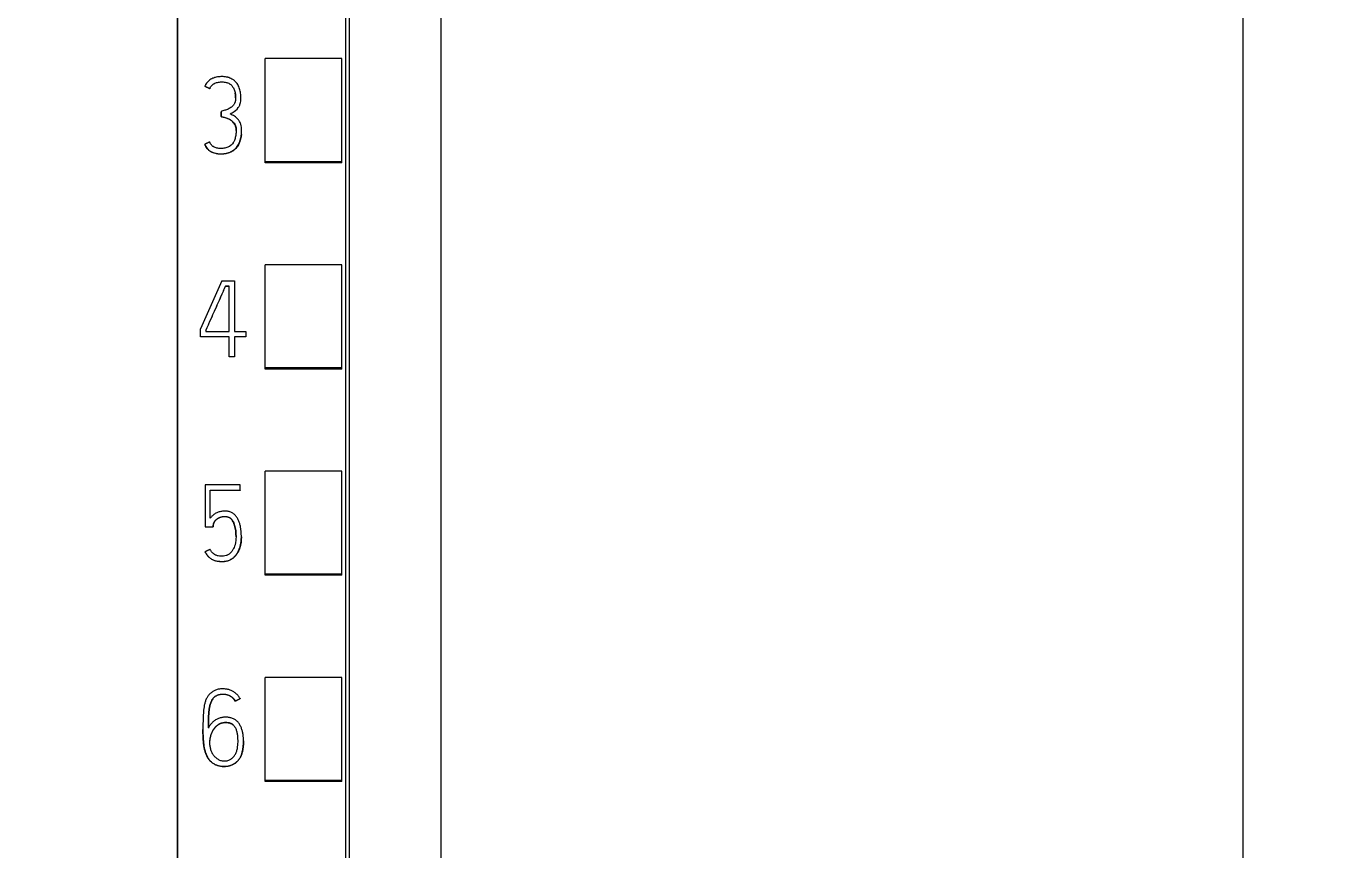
# Model space of a CAD drawing. Header units: millimetres. Extents: x 1359 to 3577, y 1333 to 3557.
# Drawn here: x 2572.41 to 2606.47, y 3000.71 to 3022.29 of the extents above; entities that cross this region are included whole.
import ezdxf

# ---------------------------------------------------------------- set-up
doc = ezdxf.new("R2010")
doc.units = ezdxf.units.MM
doc.set_wipeout_variables(frame=1)
doc.layers.add('000-PI-Oprema', color=30, linetype='Continuous', lineweight=5)
doc.layers.add('002-PI-Kabelska kanalica', color=150, linetype='Continuous')
doc.styles.get("Standard").update_dxf_attribs({"font": 'arial.ttf'})
doc.dimstyles.new('ISO-25', dxfattribs={"dimtxt": 2.5, "dimasz": 2.5, "dimexe": 1.25, "dimexo": 0.625, "dimtad": 1, "dimtxsty": 'Standard', "dimcen": 2.5, "dimadec": 0, "dimazin": 0, "dimtfac": 1, "dimtmove": 0, "dimatfit": 3, "dimfxl": 1, "dimarcsym": 0})

# ---------------------------------------------------------------- blocks, each defined once
blk = doc.blocks.new('IM 155-5 PN ST - 6ES7155-5AA01-0AB0')
blk.add_wipeout([(0, 147.007), (34.8, 147.007), (34.8, 0), (0, 0)])
at = {"color": 0, "linetype": 'ByBlock', "lineweight": 0, "ltscale": 0.25}
blk.add_lwpolyline([(0, 147.007), (34.8, 147.007), (34.8, 0), (0, 0), (0, 147.007)], dxfattribs=at)
at = {"layer": '000-PI-Oprema', "color": 0, "linetype": 'ByBlock', "lineweight": 0}
blk.add_open_spline([(34.8, 8.007), (34.8, 8.859), (34.8, 10.524), (34.8, 12.857), (34.8, 14.973), (34.8, 17.743), (34.8, 21.643), (34.8, 27.557), (34.8, 37.017), (34.8, 50.127), (34.8, 67.357), (34.8, 85.999), (34.8, 103.048), (34.8, 118.245), (34.8, 128.598), (34.8, 136.94), (34.8, 141.966), (34.8, 145.414), (34.8, 147.007)], degree=3, knots=[0, 0, 0, 0, 0.018357, 0.035822, 0.050221, 0.063898, 0.09543, 0.134182, 0.191169, 0.299064, 0.416456, 0.562341, 0.701008, 0.784589, 0.890964, 0.925157, 0.965428, 1, 1, 1, 1], dxfattribs=at)
blk = doc.blocks.new('S7-1500 DI HF - 6ES7521-1BL00-0AB0')
at = {"layer": '000-PI-Oprema', "color": 0, "linetype": 'ByBlock', "lineweight": 0}
for p, q in [((0, 134.681), (0, 21.262)), ((4.4, 132.4), (4.4, 23.585)), ((2.3, 112.178), (2.3, 114.881)), ((4.3, 114.881), (2.3, 114.881)), ((4.3, 112.178), (4.3, 114.881)), ((0.716, 114.157), (0.716, 114.151)), ((0.844, 114.094), (0.844, 114.088)), ((1.662, 113.84), (1.662, 113.846)), ((1.141, 113.494), (1.141, 113.488)), ((1.149, 113.356), (1.149, 113.35)), ((1.679, 112.99), (1.679, 112.996)), ((0.716, 112.635), (0.716, 112.629)), ((2.3, 112.149), (2.3, 112.178)), ((4.3, 112.178), (2.3, 112.178)), ((4.3, 112.149), (2.3, 112.149)), ((4.3, 112.149), (4.3, 112.178)), ((2.3, 106.777), (2.3, 109.479)), ((4.3, 109.479), (2.3, 109.479)), ((4.3, 106.777), (4.3, 109.479)), ((1.166, 109.061), (1.496, 109.061)), ((1.496, 109.061), (1.496, 107.735)), ((1.257, 108.923), (1.257, 108.917)), ((1.354, 108.923), (1.257, 108.923)), ((1.257, 108.917), (1.354, 108.917)), ((1.354, 107.735), (1.354, 108.923)), ((0.605, 107.596), (0.605, 107.801)), ((0.744, 107.771), (0.744, 107.735)), ((0.744, 107.735), (1.354, 107.735)), ((1.496, 107.735), (1.79, 107.735)), ((1.79, 107.735), (1.79, 107.596)), ((1.354, 107.596), (0.605, 107.596)), ((1.354, 107.069), (1.354, 107.596)), ((1.496, 107.596), (1.496, 107.069)), ((1.79, 107.596), (1.496, 107.596)), ((1.496, 107.069), (1.354, 107.069)), ((2.3, 106.749), (2.3, 106.777)), ((4.3, 106.777), (2.3, 106.777)), ((4.3, 106.749), (2.3, 106.749)), ((4.3, 106.749), (4.3, 106.777)), ((2.3, 101.375), (2.3, 104.078)), ((4.3, 104.078), (2.3, 104.078)), ((4.3, 101.375), (4.3, 104.078)), ((0.722, 103.717), (0.722, 102.622)), ((1.645, 103.717), (0.722, 103.717)), ((0.86, 102.843), (0.86, 103.579)), ((0.86, 103.579), (1.645, 103.579)), ((1.645, 103.579), (1.645, 103.717)), ((1.645, 103.579), (1.645, 103.572)), ((0.722, 102.622), (0.722, 102.616)), ((0.722, 102.622), (0.933, 102.622)), ((0.933, 102.622), (0.933, 102.616)), ((1.673, 102.358), (1.673, 102.364)), ((0.727, 101.967), (0.727, 101.961)), ((2.3, 101.349), (2.3, 101.375)), ((4.3, 101.375), (2.3, 101.375)), ((4.3, 101.349), (2.3, 101.349)), ((4.3, 101.349), (4.3, 101.375)), ((2.3, 95.974), (2.3, 98.676)), ((4.3, 98.676), (2.3, 98.676)), ((4.3, 95.974), (4.3, 98.676)), ((1.639, 98.12), (1.639, 98.114)), ((1.511, 98.054), (1.511, 98.047)), ((0.667, 97.316), (0.667, 97.31)), ((1.73, 97.017), (1.73, 97.023)), ((2.3, 95.949), (2.3, 95.974)), ((4.3, 95.974), (2.3, 95.974)), ((4.3, 95.949), (2.3, 95.949)), ((4.3, 95.949), (4.3, 95.974))]:
    blk.add_line(p, q, dxfattribs=at)
at = {"layer": '000-PI-Oprema', "color": 18, "linetype": 'ByBlock', "lineweight": 0, "true_color": 0x000000}
blk.add_ellipse((-12.853, 16.693), major_axis=(438.421, 990.891), ratio=0.022739, start_param=1.487509, end_param=1.488786, dxfattribs=at)
at = {"layer": '000-PI-Oprema', "color": 0, "linetype": 'ByBlock', "lineweight": 0}
for points, knots in [([(4.5, 132.586), (4.5, 129.542), (4.5, 119.972), (4.5, 105.802), (4.5, 91.235), (4.5, 77.025), (4.5, 62.731), (4.5, 47.245), (4.5, 34.605), (4.5, 26.64), (4.5, 23.299)], [0, 0, 0, 0, 0.083934, 0.263736, 0.389889, 0.484142, 0.653794, 0.78188, 0.908517, 1, 1, 1, 1]), ([(6.9, 129.52), (6.9, 127.497), (6.9, 118.948), (6.9, 105.802), (6.9, 91.235), (6.9, 77.025), (6.9, 62.731), (6.9, 47.245), (6.9, 34.486), (6.9, 25.605), (6.9, 21.348), (6.9, 20.55)], [0, 0, 0, 0, 0.055935, 0.236292, 0.362833, 0.457376, 0.627551, 0.756032, 0.883059, 0.978086, 1, 1, 1, 1]), ([(27.9, 129.52), (27.9, 127.497), (27.9, 118.948), (27.9, 105.802), (27.9, 91.235), (27.9, 77.025), (27.9, 62.731), (27.9, 47.245), (27.9, 34.486), (27.9, 25.605), (27.9, 21.348), (27.9, 20.55)], [0, 0, 0, 0, 0.055935, 0.236292, 0.362833, 0.457376, 0.627551, 0.756032, 0.883059, 0.978086, 1, 1, 1, 1]), ([(1.379, 113.431), (1.397, 113.44), (1.415, 113.449), (1.449, 113.469), (1.467, 113.479), (1.491, 113.496), (1.5, 113.501), (1.515, 113.513), (1.523, 113.52), (1.538, 113.533), (1.545, 113.54), (1.56, 113.554), (1.567, 113.562), (1.586, 113.585), (1.598, 113.601), (1.614, 113.627), (1.618, 113.636), (1.627, 113.654), (1.631, 113.663), (1.642, 113.692), (1.648, 113.711), (1.656, 113.75), (1.659, 113.77), (1.662, 113.81), (1.662, 113.83), (1.662, 113.871), (1.661, 113.891), (1.657, 113.95), (1.652, 113.99), (1.639, 114.049), (1.634, 114.069), (1.621, 114.107), (1.607, 114.144), (1.588, 114.18), (1.567, 114.215), (1.555, 114.231), (1.53, 114.262), (1.509, 114.284), (1.486, 114.304), (1.47, 114.316), (1.462, 114.322), (1.42, 114.35), (1.383, 114.367), (1.335, 114.383), (1.325, 114.386), (1.306, 114.391), (1.276, 114.397), (1.226, 114.404), (1.186, 114.406), (1.145, 114.406), (1.125, 114.406), (1.065, 114.401), (1.025, 114.395), (0.977, 114.381), (0.967, 114.378), (0.948, 114.371), (0.939, 114.367), (0.911, 114.355), (0.875, 114.336), (0.842, 114.313), (0.819, 114.294), (0.811, 114.287), (0.796, 114.273), (0.789, 114.266), (0.769, 114.243), (0.756, 114.228), (0.74, 114.202), (0.735, 114.194), (0.725, 114.176), (0.72, 114.167), (0.716, 114.157)], [0, 0, 0, 0, 0.03125, 0.03125, 0.0625, 0.0625, 0.078125, 0.078125, 0.09375, 0.09375, 0.109375, 0.109375, 0.125, 0.125, 0.15625, 0.15625, 0.171875, 0.171875, 0.1875, 0.1875, 0.21875, 0.21875, 0.25, 0.25, 0.28125, 0.28125, 0.3125, 0.3125, 0.375, 0.375, 0.40625, 0.40625, 0.4375, 0.46875, 0.46875, 0.5, 0.5, 0.53125, 0.546875, 0.546875, 0.5625, 0.5625, 0.625, 0.625, 0.640625, 0.640625, 0.65625, 0.6875, 0.71875, 0.71875, 0.75, 0.75, 0.8125, 0.8125, 0.828125, 0.828125, 0.84375, 0.84375, 0.875, 0.90625, 0.90625, 0.921875, 0.921875, 0.9375, 0.9375, 0.96875, 0.96875, 0.984375, 0.984375, 1, 1, 1, 1]), ([(0.844, 114.094), (0.851, 114.109), (0.859, 114.123), (0.878, 114.15), (0.888, 114.163), (0.905, 114.18), (0.911, 114.186), (0.924, 114.197), (0.931, 114.202), (0.944, 114.212), (0.951, 114.216), (0.965, 114.225), (0.972, 114.229), (0.994, 114.239), (1.01, 114.245), (1.042, 114.255), (1.058, 114.258), (1.091, 114.264), (1.107, 114.265), (1.14, 114.268), (1.157, 114.268), (1.207, 114.267), (1.239, 114.264), (1.28, 114.254), (1.288, 114.252), (1.304, 114.247), (1.312, 114.244), (1.335, 114.235), (1.349, 114.227), (1.37, 114.214), (1.377, 114.209), (1.39, 114.199), (1.397, 114.194), (1.415, 114.177), (1.426, 114.165), (1.441, 114.145), (1.446, 114.138), (1.455, 114.124), (1.468, 114.103), (1.479, 114.081), (1.492, 114.051), (1.497, 114.035), (1.506, 114.003), (1.509, 113.987), (1.518, 113.939), (1.52, 113.906), (1.521, 113.856), (1.521, 113.84), (1.52, 113.807), (1.518, 113.79), (1.514, 113.766), (1.512, 113.758), (1.508, 113.742), (1.506, 113.734), (1.497, 113.711), (1.49, 113.696), (1.476, 113.675), (1.472, 113.668), (1.461, 113.655), (1.456, 113.649), (1.445, 113.636), (1.439, 113.63), (1.427, 113.619), (1.421, 113.613), (1.402, 113.598), (1.388, 113.589), (1.36, 113.572), (1.345, 113.564), (1.315, 113.55), (1.299, 113.544), (1.268, 113.533), (1.252, 113.528), (1.204, 113.514), (1.173, 113.504), (1.141, 113.494)], [0, 0, 0, 0, 0.03125, 0.03125, 0.0625, 0.0625, 0.078125, 0.078125, 0.09375, 0.09375, 0.109375, 0.109375, 0.125, 0.125, 0.15625, 0.15625, 0.1875, 0.1875, 0.21875, 0.21875, 0.25, 0.25, 0.3125, 0.3125, 0.328125, 0.328125, 0.34375, 0.34375, 0.375, 0.375, 0.390625, 0.390625, 0.40625, 0.40625, 0.4375, 0.4375, 0.453125, 0.453125, 0.46875, 0.5, 0.5, 0.53125, 0.53125, 0.5625, 0.5625, 0.625, 0.625, 0.65625, 0.65625, 0.6875, 0.6875, 0.703125, 0.703125, 0.71875, 0.71875, 0.75, 0.75, 0.765625, 0.765625, 0.78125, 0.78125, 0.796875, 0.796875, 0.8125, 0.8125, 0.84375, 0.84375, 0.875, 0.875, 0.90625, 0.90625, 0.9375, 0.9375, 1, 1, 1, 1]), ([(1.521, 113.851), (1.521, 113.855), (1.521, 113.859), (1.52, 113.896), (1.518, 113.929), (1.511, 113.972), (1.509, 113.983), (1.506, 113.994)], [0, 0, 0, 0, 0.087818, 0.087818, 0.771228, 0.771228, 1, 1, 1, 1]), ([(1.568, 113.557), (1.557, 113.545), (1.545, 113.533), (1.524, 113.515), (1.517, 113.508), (1.501, 113.496), (1.492, 113.49), (1.467, 113.474), (1.45, 113.463), (1.415, 113.443), (1.397, 113.434), (1.379, 113.425)], [0, 0, 0, 0, 0.218648, 0.218648, 0.348874, 0.348874, 0.479099, 0.479099, 0.739549, 0.739549, 1, 1, 1, 1]), ([(0.716, 112.635), (0.725, 112.616), (0.734, 112.597), (0.756, 112.561), (0.767, 112.544), (0.786, 112.519), (0.793, 112.511), (0.808, 112.496), (0.816, 112.488), (0.84, 112.468), (0.857, 112.456), (0.884, 112.44), (0.894, 112.435), (0.913, 112.426), (0.923, 112.422), (0.952, 112.41), (0.972, 112.404), (1.013, 112.394), (1.034, 112.39), (1.076, 112.386), (1.097, 112.385), (1.138, 112.384), (1.159, 112.384), (1.201, 112.386), (1.222, 112.388), (1.253, 112.393), (1.264, 112.395), (1.285, 112.399), (1.295, 112.401), (1.325, 112.409), (1.345, 112.415), (1.375, 112.427), (1.384, 112.431), (1.404, 112.44), (1.413, 112.445), (1.441, 112.46), (1.458, 112.472), (1.491, 112.497), (1.507, 112.511), (1.536, 112.541), (1.55, 112.557), (1.575, 112.591), (1.586, 112.609), (1.602, 112.636), (1.606, 112.645), (1.616, 112.664), (1.62, 112.674), (1.64, 112.723), (1.651, 112.763), (1.664, 112.824), (1.668, 112.844), (1.673, 112.886), (1.675, 112.907), (1.678, 112.949), (1.679, 112.97), (1.679, 113.011), (1.679, 113.032), (1.675, 113.073), (1.673, 113.094), (1.666, 113.125), (1.663, 113.135), (1.657, 113.156), (1.654, 113.166), (1.643, 113.195), (1.634, 113.214), (1.618, 113.242), (1.612, 113.251), (1.6, 113.268), (1.593, 113.277), (1.573, 113.301), (1.558, 113.316), (1.525, 113.343), (1.508, 113.355), (1.472, 113.379), (1.454, 113.39), (1.417, 113.411), (1.398, 113.421), (1.379, 113.431)], [0, 0, 0, 0, 0.03125, 0.03125, 0.0625, 0.0625, 0.078125, 0.078125, 0.09375, 0.09375, 0.125, 0.125, 0.140625, 0.140625, 0.15625, 0.15625, 0.1875, 0.1875, 0.21875, 0.21875, 0.25, 0.25, 0.28125, 0.28125, 0.3125, 0.3125, 0.328125, 0.328125, 0.34375, 0.34375, 0.375, 0.375, 0.390625, 0.390625, 0.40625, 0.40625, 0.4375, 0.4375, 0.46875, 0.46875, 0.5, 0.5, 0.53125, 0.53125, 0.546875, 0.546875, 0.5625, 0.5625, 0.625, 0.625, 0.65625, 0.65625, 0.6875, 0.6875, 0.71875, 0.71875, 0.75, 0.75, 0.78125, 0.78125, 0.796875, 0.796875, 0.8125, 0.8125, 0.84375, 0.84375, 0.859375, 0.859375, 0.875, 0.875, 0.90625, 0.90625, 0.9375, 0.9375, 0.96875, 0.96875, 1, 1, 1, 1]), ([(1.149, 113.356), (1.183, 113.351), (1.216, 113.343), (1.266, 113.329), (1.282, 113.324), (1.315, 113.312), (1.33, 113.306), (1.354, 113.294), (1.362, 113.29), (1.377, 113.282), (1.384, 113.277), (1.406, 113.263), (1.42, 113.253), (1.439, 113.236), (1.446, 113.23), (1.458, 113.218), (1.464, 113.211), (1.48, 113.191), (1.49, 113.178), (1.503, 113.155), (1.507, 113.148), (1.515, 113.132), (1.518, 113.124), (1.527, 113.099), (1.531, 113.083), (1.536, 113.049), (1.537, 113.031), (1.538, 112.997), (1.537, 112.98), (1.535, 112.928), (1.531, 112.894), (1.522, 112.844), (1.519, 112.827), (1.511, 112.793), (1.506, 112.777), (1.495, 112.744), (1.488, 112.728), (1.477, 112.705), (1.473, 112.697), (1.464, 112.682), (1.46, 112.675), (1.436, 112.639), (1.412, 112.614), (1.377, 112.588), (1.37, 112.583), (1.355, 112.574), (1.347, 112.57), (1.324, 112.559), (1.308, 112.552), (1.275, 112.541), (1.258, 112.537), (1.224, 112.531), (1.19, 112.526), (1.155, 112.525), (1.121, 112.525), (1.103, 112.525), (1.069, 112.528), (1.052, 112.531), (1.018, 112.537), (1.001, 112.542), (0.969, 112.555), (0.953, 112.563), (0.932, 112.577), (0.925, 112.583), (0.912, 112.594), (0.905, 112.6), (0.894, 112.612), (0.888, 112.619), (0.878, 112.633), (0.873, 112.64), (0.859, 112.662), (0.851, 112.677), (0.844, 112.693)], [0, 0, 0, 0, 0.0625, 0.0625, 0.09375, 0.09375, 0.125, 0.125, 0.140625, 0.140625, 0.15625, 0.15625, 0.1875, 0.1875, 0.203125, 0.203125, 0.21875, 0.21875, 0.25, 0.25, 0.265625, 0.265625, 0.28125, 0.28125, 0.3125, 0.3125, 0.34375, 0.34375, 0.375, 0.375, 0.4375, 0.4375, 0.46875, 0.46875, 0.5, 0.5, 0.53125, 0.53125, 0.546875, 0.546875, 0.5625, 0.5625, 0.625, 0.625, 0.640625, 0.640625, 0.65625, 0.65625, 0.6875, 0.6875, 0.71875, 0.71875, 0.75, 0.78125, 0.78125, 0.8125, 0.8125, 0.84375, 0.84375, 0.875, 0.875, 0.90625, 0.90625, 0.921875, 0.921875, 0.9375, 0.9375, 0.953125, 0.953125, 0.96875, 0.96875, 1, 1, 1, 1]), ([(1.537, 112.993), (1.537, 112.998), (1.537, 113.003), (1.537, 113.017), (1.537, 113.025), (1.535, 113.043), (1.535, 113.051), (1.531, 113.077), (1.527, 113.094), (1.518, 113.118), (1.515, 113.126), (1.507, 113.141), (1.503, 113.149), (1.49, 113.171), (1.48, 113.185), (1.458, 113.212), (1.446, 113.224), (1.42, 113.247), (1.406, 113.257), (1.377, 113.276), (1.362, 113.284), (1.331, 113.299), (1.315, 113.306), (1.283, 113.318), (1.266, 113.323), (1.217, 113.337), (1.183, 113.345), (1.149, 113.35)], [0, 0, 0, 0, 0.026635, 0.026635, 0.070879, 0.070879, 0.115123, 0.115123, 0.20361, 0.20361, 0.247854, 0.247854, 0.292098, 0.292098, 0.380586, 0.380586, 0.469074, 0.469074, 0.557561, 0.557561, 0.646049, 0.646049, 0.734537, 0.734537, 0.823025, 0.823025, 1, 1, 1, 1]), ([(1.674, 112.888), (1.673, 112.879), (1.672, 112.871), (1.668, 112.841), (1.665, 112.821), (1.652, 112.76), (1.641, 112.72), (1.621, 112.671), (1.617, 112.662), (1.608, 112.643), (1.603, 112.633), (1.588, 112.605), (1.577, 112.588), (1.552, 112.554), (1.539, 112.538), (1.517, 112.515), (1.509, 112.507), (1.493, 112.493), (1.485, 112.486), (1.46, 112.467), (1.443, 112.455), (1.416, 112.44), (1.406, 112.435), (1.387, 112.426), (1.377, 112.422), (1.328, 112.402), (1.287, 112.392), (1.225, 112.383), (1.204, 112.38), (1.161, 112.378), (1.14, 112.378), (1.098, 112.378), (1.077, 112.38), (1.046, 112.383), (1.035, 112.384), (1.014, 112.388), (1.004, 112.39), (0.973, 112.397), (0.953, 112.404), (0.923, 112.415), (0.914, 112.42), (0.894, 112.429), (0.885, 112.434), (0.857, 112.45), (0.84, 112.462), (0.816, 112.482), (0.808, 112.489), (0.793, 112.504), (0.786, 112.512), (0.767, 112.537), (0.756, 112.555), (0.734, 112.591), (0.725, 112.61), (0.716, 112.629)], [0, 0, 0, 0, 0.018898, 0.018898, 0.065617, 0.065617, 0.159055, 0.159055, 0.182415, 0.182415, 0.205774, 0.205774, 0.252494, 0.252494, 0.299213, 0.299213, 0.322572, 0.322572, 0.345932, 0.345932, 0.392651, 0.392651, 0.416011, 0.416011, 0.43937, 0.43937, 0.532809, 0.532809, 0.579528, 0.579528, 0.626247, 0.626247, 0.672966, 0.672966, 0.696326, 0.696326, 0.719685, 0.719685, 0.766404, 0.766404, 0.789764, 0.789764, 0.813123, 0.813123, 0.859843, 0.859843, 0.883202, 0.883202, 0.906562, 0.906562, 0.953281, 0.953281, 1, 1, 1, 1]), ([(1.257, 108.923), (1.247, 108.899), (1.236, 108.875), (1.215, 108.827), (1.204, 108.803), (1.172, 108.73), (1.151, 108.682), (1.109, 108.586), (1.088, 108.538), (1.045, 108.442), (1.023, 108.394), (0.98, 108.298), (0.959, 108.25), (0.916, 108.154), (0.895, 108.106), (0.852, 108.01), (0.831, 107.962), (0.798, 107.89), (0.787, 107.866), (0.771, 107.83), (0.766, 107.818), (0.755, 107.794), (0.75, 107.782), (0.744, 107.771)], [0, 0, 0, 0, 0.0625, 0.0625, 0.125, 0.125, 0.25, 0.25, 0.375, 0.375, 0.5, 0.5, 0.625, 0.625, 0.75, 0.75, 0.875, 0.875, 0.9375, 0.9375, 0.96875, 0.96875, 1, 1, 1, 1]), ([(0.744, 107.764), (0.75, 107.776), (0.755, 107.788), (0.766, 107.812), (0.771, 107.824), (0.787, 107.86), (0.798, 107.884), (0.831, 107.956), (0.852, 108.004), (0.895, 108.1), (0.916, 108.148), (0.959, 108.244), (0.98, 108.292), (1.023, 108.388), (1.045, 108.436), (1.088, 108.532), (1.109, 108.58), (1.151, 108.676), (1.172, 108.724), (1.204, 108.796), (1.215, 108.82), (1.236, 108.868), (1.247, 108.893), (1.257, 108.917)], [0, 0, 0, 0, 0.03125, 0.03125, 0.0625, 0.0625, 0.125, 0.125, 0.25, 0.25, 0.375, 0.375, 0.5, 0.5, 0.625, 0.625, 0.75, 0.75, 0.875, 0.875, 0.9375, 0.9375, 1, 1, 1, 1]), ([(0.727, 101.967), (0.74, 101.941), (0.753, 101.915), (0.777, 101.879), (0.786, 101.868), (0.805, 101.846), (0.815, 101.835), (0.836, 101.815), (0.848, 101.806), (0.871, 101.789), (0.883, 101.781), (0.908, 101.766), (0.92, 101.759), (0.947, 101.747), (0.961, 101.742), (0.988, 101.733), (1.002, 101.729), (1.031, 101.722), (1.045, 101.719), (1.074, 101.715), (1.089, 101.714), (1.111, 101.712), (1.118, 101.712), (1.133, 101.711), (1.14, 101.711), (1.162, 101.71), (1.176, 101.71), (1.206, 101.711), (1.22, 101.712), (1.249, 101.715), (1.264, 101.717), (1.293, 101.724), (1.307, 101.727), (1.349, 101.741), (1.376, 101.753), (1.414, 101.775), (1.427, 101.782), (1.45, 101.799), (1.462, 101.809), (1.484, 101.828), (1.494, 101.838), (1.514, 101.86), (1.524, 101.871), (1.551, 101.906), (1.567, 101.93), (1.588, 101.968), (1.594, 101.981), (1.607, 102.008), (1.613, 102.021), (1.629, 102.062), (1.638, 102.09), (1.652, 102.146), (1.658, 102.175), (1.665, 102.218), (1.667, 102.232), (1.669, 102.261), (1.671, 102.276), (1.673, 102.32), (1.673, 102.349), (1.673, 102.407), (1.671, 102.465), (1.665, 102.523), (1.657, 102.581), (1.653, 102.61), (1.643, 102.653), (1.64, 102.667), (1.632, 102.695), (1.628, 102.709), (1.614, 102.751), (1.603, 102.778), (1.584, 102.818), (1.577, 102.831), (1.562, 102.856), (1.554, 102.868), (1.528, 102.904), (1.509, 102.925), (1.465, 102.965), (1.44, 102.981), (1.4, 103), (1.387, 103.006), (1.358, 103.015), (1.344, 103.019), (1.315, 103.024), (1.301, 103.026), (1.271, 103.028), (1.256, 103.029), (1.227, 103.028), (1.212, 103.027), (1.183, 103.025), (1.169, 103.023), (1.14, 103.019), (1.125, 103.016), (1.097, 103.009), (1.082, 103.005), (1.054, 102.995), (1.041, 102.99), (1.014, 102.977), (1.001, 102.97), (0.976, 102.955), (0.964, 102.947), (0.94, 102.929), (0.929, 102.919), (0.908, 102.899), (0.897, 102.889), (0.878, 102.867), (0.869, 102.855), (0.86, 102.843)], [0, 0, 0, 0, 0.03125, 0.03125, 0.046875, 0.046875, 0.0625, 0.0625, 0.078125, 0.078125, 0.09375, 0.09375, 0.109375, 0.109375, 0.125, 0.125, 0.140625, 0.140625, 0.15625, 0.15625, 0.171875, 0.171875, 0.179688, 0.179688, 0.1875, 0.1875, 0.203125, 0.203125, 0.21875, 0.21875, 0.234375, 0.234375, 0.25, 0.25, 0.28125, 0.28125, 0.296875, 0.296875, 0.3125, 0.3125, 0.328125, 0.328125, 0.34375, 0.34375, 0.375, 0.375, 0.390625, 0.390625, 0.40625, 0.40625, 0.4375, 0.4375, 0.46875, 0.46875, 0.484375, 0.484375, 0.5, 0.5, 0.53125, 0.53125, 0.5625, 0.59375, 0.59375, 0.625, 0.625, 0.640625, 0.640625, 0.65625, 0.65625, 0.6875, 0.6875, 0.703125, 0.703125, 0.71875, 0.71875, 0.75, 0.75, 0.78125, 0.78125, 0.796875, 0.796875, 0.8125, 0.8125, 0.828125, 0.828125, 0.84375, 0.84375, 0.859375, 0.859375, 0.875, 0.875, 0.890625, 0.890625, 0.90625, 0.90625, 0.921875, 0.921875, 0.9375, 0.9375, 0.953125, 0.953125, 0.96875, 0.96875, 0.984375, 0.984375, 1, 1, 1, 1]), ([(0.933, 102.622), (0.933, 102.645), (0.936, 102.668), (0.945, 102.701), (0.949, 102.713), (0.958, 102.734), (0.964, 102.744), (0.976, 102.763), (0.983, 102.773), (0.998, 102.79), (1.006, 102.798), (1.023, 102.814), (1.032, 102.821), (1.051, 102.835), (1.06, 102.841), (1.08, 102.852), (1.091, 102.857), (1.112, 102.866), (1.123, 102.87), (1.156, 102.88), (1.179, 102.884), (1.213, 102.887), (1.225, 102.888), (1.248, 102.888), (1.26, 102.887), (1.283, 102.885), (1.294, 102.883), (1.311, 102.88), (1.317, 102.878), (1.328, 102.875), (1.333, 102.873), (1.35, 102.867), (1.36, 102.862), (1.38, 102.85), (1.389, 102.843), (1.406, 102.828), (1.414, 102.819), (1.429, 102.801), (1.436, 102.792), (1.454, 102.763), (1.465, 102.742), (1.482, 102.7), (1.49, 102.678), (1.51, 102.612), (1.519, 102.567), (1.527, 102.499), (1.529, 102.476), (1.532, 102.43), (1.533, 102.407), (1.534, 102.338), (1.532, 102.293), (1.524, 102.225), (1.52, 102.202), (1.513, 102.169), (1.51, 102.158), (1.504, 102.135), (1.5, 102.124), (1.489, 102.091), (1.48, 102.07), (1.465, 102.039), (1.459, 102.029), (1.447, 102.009), (1.441, 101.999), (1.421, 101.971), (1.406, 101.954), (1.381, 101.929), (1.373, 101.922), (1.354, 101.907), (1.345, 101.901), (1.325, 101.888), (1.315, 101.883), (1.294, 101.873), (1.283, 101.869), (1.249, 101.859), (1.227, 101.855), (1.192, 101.852), (1.18, 101.851), (1.157, 101.851), (1.145, 101.85), (1.111, 101.852), (1.088, 101.854), (1.054, 101.861), (1.043, 101.864), (1.021, 101.871), (1.01, 101.875), (0.978, 101.89), (0.958, 101.902), (0.93, 101.923), (0.921, 101.931), (0.905, 101.947), (0.89, 101.965), (0.877, 101.984), (0.865, 102.004), (0.86, 102.014), (0.855, 102.025)], [0, 0, 0, 0, 0.03125, 0.03125, 0.046875, 0.046875, 0.0625, 0.0625, 0.078125, 0.078125, 0.09375, 0.09375, 0.109375, 0.109375, 0.125, 0.125, 0.140625, 0.140625, 0.15625, 0.15625, 0.1875, 0.1875, 0.203125, 0.203125, 0.21875, 0.21875, 0.234375, 0.234375, 0.242187, 0.242187, 0.25, 0.25, 0.265625, 0.265625, 0.28125, 0.28125, 0.296875, 0.296875, 0.3125, 0.3125, 0.34375, 0.34375, 0.375, 0.375, 0.4375, 0.4375, 0.46875, 0.46875, 0.5, 0.5, 0.5625, 0.5625, 0.59375, 0.59375, 0.609375, 0.609375, 0.625, 0.625, 0.65625, 0.65625, 0.671875, 0.671875, 0.6875, 0.6875, 0.71875, 0.71875, 0.734375, 0.734375, 0.75, 0.75, 0.765625, 0.765625, 0.78125, 0.78125, 0.8125, 0.8125, 0.828125, 0.828125, 0.84375, 0.84375, 0.875, 0.875, 0.890625, 0.890625, 0.90625, 0.90625, 0.9375, 0.9375, 0.953125, 0.953125, 0.96875, 0.984375, 0.984375, 1, 1, 1, 1]), ([(1.534, 102.36), (1.534, 102.365), (1.534, 102.371), (1.533, 102.4), (1.532, 102.423), (1.529, 102.468), (1.527, 102.491), (1.522, 102.536), (1.518, 102.559), (1.509, 102.604), (1.503, 102.627), (1.493, 102.66), (1.49, 102.671), (1.482, 102.693), (1.478, 102.703), (1.465, 102.735), (1.455, 102.756), (1.436, 102.785), (1.429, 102.795), (1.415, 102.813), (1.407, 102.821), (1.39, 102.837), (1.381, 102.844), (1.361, 102.856), (1.35, 102.861), (1.328, 102.869), (1.317, 102.872), (1.294, 102.877), (1.283, 102.879), (1.26, 102.881), (1.249, 102.881), (1.226, 102.882), (1.214, 102.881), (1.191, 102.879), (1.179, 102.878), (1.157, 102.873), (1.134, 102.868), (1.113, 102.861), (1.091, 102.852), (1.081, 102.846), (1.051, 102.829), (1.032, 102.816), (1.006, 102.793), (0.998, 102.785), (0.983, 102.767), (0.976, 102.758), (0.964, 102.738), (0.959, 102.728), (0.949, 102.707), (0.945, 102.696), (0.939, 102.673), (0.937, 102.662), (0.934, 102.639), (0.933, 102.628), (0.933, 102.616)], [0, 0, 0, 0, 0.015899, 0.015899, 0.077406, 0.077406, 0.138912, 0.138912, 0.200418, 0.200418, 0.261925, 0.261925, 0.292678, 0.292678, 0.323431, 0.323431, 0.384937, 0.384937, 0.41569, 0.41569, 0.446443, 0.446443, 0.477197, 0.477197, 0.50795, 0.50795, 0.538703, 0.538703, 0.569456, 0.569456, 0.600209, 0.600209, 0.630962, 0.630962, 0.661715, 0.661715, 0.692469, 0.723222, 0.723222, 0.753975, 0.753975, 0.815481, 0.815481, 0.846234, 0.846234, 0.876987, 0.876987, 0.907741, 0.907741, 0.938494, 0.938494, 0.969247, 0.969247, 1, 1, 1, 1]), ([(1.673, 102.358), (1.673, 102.336), (1.673, 102.315), (1.67, 102.265), (1.668, 102.236), (1.662, 102.193), (1.66, 102.178), (1.654, 102.15), (1.651, 102.135), (1.64, 102.093), (1.632, 102.065), (1.611, 102.01), (1.599, 101.983), (1.571, 101.931), (1.556, 101.906), (1.529, 101.871), (1.52, 101.86), (1.501, 101.838), (1.49, 101.828), (1.458, 101.798), (1.434, 101.78), (1.396, 101.758), (1.383, 101.751), (1.357, 101.739), (1.343, 101.733), (1.301, 101.719), (1.273, 101.712), (1.229, 101.706), (1.214, 101.705), (1.185, 101.704), (1.17, 101.704), (1.141, 101.705), (1.126, 101.705), (1.097, 101.707), (1.082, 101.708), (1.053, 101.711), (1.038, 101.714), (1.009, 101.72), (0.995, 101.724), (0.967, 101.733), (0.953, 101.738), (0.926, 101.75), (0.913, 101.757), (0.888, 101.772), (0.875, 101.78), (0.851, 101.797), (0.84, 101.806), (0.818, 101.826), (0.808, 101.836), (0.788, 101.859), (0.779, 101.871), (0.754, 101.908), (0.74, 101.934), (0.727, 101.961)], [0, 0, 0, 0, 0.044434, 0.044434, 0.104157, 0.104157, 0.134018, 0.134018, 0.16388, 0.16388, 0.223602, 0.223602, 0.283325, 0.283325, 0.343048, 0.343048, 0.37291, 0.37291, 0.402771, 0.402771, 0.462494, 0.462494, 0.492355, 0.492355, 0.522217, 0.522217, 0.58194, 0.58194, 0.611801, 0.611801, 0.641663, 0.641663, 0.671524, 0.671524, 0.701386, 0.701386, 0.731247, 0.731247, 0.761108, 0.761108, 0.79097, 0.79097, 0.820831, 0.820831, 0.850693, 0.850693, 0.880554, 0.880554, 0.910416, 0.910416, 0.940277, 0.940277, 1, 1, 1, 1]), ([(1.639, 98.12), (1.624, 98.145), (1.608, 98.169), (1.581, 98.203), (1.572, 98.214), (1.552, 98.235), (1.542, 98.246), (1.51, 98.275), (1.486, 98.292), (1.449, 98.313), (1.436, 98.32), (1.41, 98.332), (1.396, 98.337), (1.355, 98.351), (1.327, 98.359), (1.285, 98.366), (1.271, 98.369), (1.242, 98.372), (1.227, 98.373), (1.184, 98.375), (1.155, 98.375), (1.112, 98.371), (1.098, 98.37), (1.069, 98.365), (1.055, 98.362), (1.013, 98.35), (0.986, 98.34), (0.948, 98.32), (0.935, 98.313), (0.911, 98.297), (0.899, 98.289), (0.865, 98.262), (0.844, 98.242), (0.816, 98.209), (0.807, 98.198), (0.79, 98.174), (0.782, 98.162), (0.761, 98.124), (0.748, 98.098), (0.728, 98.044), (0.72, 98.016), (0.706, 97.961), (0.7, 97.933), (0.691, 97.877), (0.688, 97.848), (0.679, 97.763), (0.675, 97.706), (0.67, 97.591), (0.669, 97.534), (0.667, 97.362), (0.666, 97.247), (0.671, 97.104), (0.673, 97.075), (0.677, 97.018), (0.679, 96.99), (0.688, 96.904), (0.697, 96.848), (0.714, 96.778), (0.718, 96.763), (0.726, 96.736), (0.73, 96.722), (0.744, 96.681), (0.754, 96.654), (0.773, 96.615), (0.779, 96.602), (0.793, 96.577), (0.801, 96.564), (0.825, 96.528), (0.842, 96.505), (0.873, 96.474), (0.883, 96.464), (0.906, 96.445), (0.918, 96.437), (0.954, 96.413), (0.979, 96.399), (1.02, 96.383), (1.034, 96.377), (1.061, 96.368), (1.075, 96.364), (1.117, 96.354), (1.146, 96.349), (1.189, 96.345), (1.204, 96.345), (1.233, 96.344), (1.247, 96.345), (1.29, 96.348), (1.319, 96.352), (1.361, 96.362), (1.375, 96.366), (1.402, 96.376), (1.416, 96.381), (1.456, 96.399), (1.481, 96.413), (1.517, 96.437), (1.528, 96.446), (1.551, 96.465), (1.562, 96.474), (1.592, 96.505), (1.611, 96.528), (1.634, 96.564), (1.641, 96.577), (1.655, 96.603), (1.661, 96.616), (1.677, 96.656), (1.686, 96.683), (1.697, 96.725), (1.7, 96.739), (1.706, 96.768), (1.709, 96.782), (1.716, 96.825), (1.72, 96.853), (1.729, 96.939), (1.732, 96.996), (1.729, 97.082), (1.727, 97.111), (1.721, 97.168), (1.716, 97.197), (1.704, 97.254), (1.696, 97.282), (1.678, 97.338), (1.668, 97.365), (1.643, 97.418), (1.628, 97.443), (1.595, 97.491), (1.577, 97.513), (1.544, 97.543), (1.533, 97.553), (1.509, 97.569), (1.496, 97.577), (1.471, 97.591), (1.457, 97.597), (1.43, 97.607), (1.416, 97.612), (1.373, 97.623), (1.345, 97.628), (1.301, 97.632), (1.286, 97.633), (1.257, 97.633), (1.242, 97.633), (1.198, 97.631), (1.169, 97.627), (1.126, 97.617), (1.112, 97.613), (1.084, 97.604), (1.071, 97.598), (1.031, 97.581), (1.006, 97.566), (0.969, 97.541), (0.958, 97.533), (0.935, 97.514), (0.924, 97.505), (0.893, 97.474), (0.873, 97.452), (0.838, 97.405), (0.823, 97.38), (0.809, 97.354)], [0, 0, 0, 0, 0.015625, 0.015625, 0.023438, 0.023438, 0.03125, 0.03125, 0.046875, 0.046875, 0.054688, 0.054688, 0.0625, 0.0625, 0.078125, 0.078125, 0.085938, 0.085938, 0.09375, 0.09375, 0.109375, 0.109375, 0.117188, 0.117188, 0.125, 0.125, 0.140625, 0.140625, 0.148438, 0.148438, 0.15625, 0.15625, 0.171875, 0.171875, 0.179688, 0.179688, 0.1875, 0.1875, 0.203125, 0.203125, 0.21875, 0.21875, 0.234375, 0.234375, 0.25, 0.25, 0.28125, 0.28125, 0.3125, 0.3125, 0.375, 0.375, 0.390625, 0.390625, 0.40625, 0.40625, 0.4375, 0.4375, 0.445313, 0.445313, 0.453125, 0.453125, 0.46875, 0.46875, 0.476563, 0.476563, 0.484375, 0.484375, 0.5, 0.5, 0.507813, 0.507813, 0.515625, 0.515625, 0.53125, 0.53125, 0.539063, 0.539063, 0.546875, 0.546875, 0.5625, 0.5625, 0.570313, 0.570313, 0.578125, 0.578125, 0.59375, 0.59375, 0.601563, 0.601563, 0.609375, 0.609375, 0.625, 0.625, 0.632813, 0.632813, 0.640625, 0.640625, 0.65625, 0.65625, 0.664063, 0.664063, 0.671875, 0.671875, 0.6875, 0.6875, 0.695313, 0.695313, 0.703125, 0.703125, 0.71875, 0.71875, 0.75, 0.75, 0.765625, 0.765625, 0.78125, 0.78125, 0.796875, 0.796875, 0.8125, 0.8125, 0.828125, 0.828125, 0.84375, 0.84375, 0.851563, 0.851563, 0.859375, 0.859375, 0.867188, 0.867188, 0.875, 0.875, 0.890625, 0.890625, 0.898438, 0.898438, 0.90625, 0.90625, 0.921875, 0.921875, 0.929688, 0.929688, 0.9375, 0.9375, 0.953125, 0.953125, 0.960938, 0.960938, 0.96875, 0.96875, 0.984375, 0.984375, 1, 1, 1, 1]), ([(0.809, 97.354), (0.809, 97.415), (0.81, 97.476), (0.812, 97.567), (0.813, 97.597), (0.815, 97.658), (0.816, 97.688), (0.82, 97.749), (0.823, 97.779), (0.829, 97.84), (0.834, 97.87), (0.843, 97.915), (0.846, 97.93), (0.854, 97.96), (0.858, 97.975), (0.872, 98.019), (0.883, 98.047), (0.902, 98.081), (0.906, 98.088), (0.914, 98.101), (0.918, 98.108), (0.932, 98.126), (0.942, 98.138), (0.958, 98.155), (0.963, 98.16), (0.975, 98.171), (0.981, 98.176), (1, 98.189), (1.013, 98.197), (1.034, 98.207), (1.041, 98.21), (1.056, 98.216), (1.063, 98.218), (1.086, 98.225), (1.101, 98.228), (1.131, 98.233), (1.147, 98.234), (1.178, 98.236), (1.193, 98.236), (1.224, 98.235), (1.24, 98.234), (1.27, 98.23), (1.293, 98.225), (1.315, 98.219), (1.33, 98.214), (1.337, 98.211), (1.359, 98.202), (1.373, 98.195), (1.399, 98.18), (1.412, 98.171), (1.43, 98.157), (1.436, 98.152), (1.448, 98.141), (1.453, 98.136), (1.469, 98.119), (1.479, 98.107), (1.496, 98.081), (1.504, 98.068), (1.511, 98.054)], [0, 0, 0, 0, 0.125, 0.125, 0.1875, 0.1875, 0.25, 0.25, 0.3125, 0.3125, 0.375, 0.375, 0.40625, 0.40625, 0.4375, 0.4375, 0.5, 0.5, 0.515625, 0.515625, 0.53125, 0.53125, 0.5625, 0.5625, 0.578125, 0.578125, 0.59375, 0.59375, 0.625, 0.625, 0.640625, 0.640625, 0.65625, 0.65625, 0.6875, 0.6875, 0.71875, 0.71875, 0.75, 0.75, 0.78125, 0.78125, 0.8125, 0.828125, 0.828125, 0.84375, 0.84375, 0.875, 0.875, 0.90625, 0.90625, 0.921875, 0.921875, 0.9375, 0.9375, 0.96875, 0.96875, 1, 1, 1, 1]), ([(1.511, 98.047), (1.497, 98.075), (1.48, 98.101), (1.454, 98.129), (1.448, 98.134), (1.437, 98.145), (1.431, 98.15), (1.413, 98.164), (1.4, 98.173), (1.374, 98.189), (1.36, 98.195), (1.331, 98.207), (1.316, 98.212), (1.287, 98.22), (1.272, 98.223), (1.241, 98.228), (1.225, 98.229), (1.179, 98.231), (1.149, 98.229), (1.103, 98.222), (1.088, 98.219), (1.058, 98.211), (1.044, 98.205), (1.016, 98.192), (1.002, 98.184), (0.977, 98.167), (0.965, 98.157), (0.944, 98.135), (0.934, 98.123), (0.915, 98.098), (0.907, 98.085), (0.892, 98.058), (0.886, 98.044), (0.874, 98.016), (0.868, 98.001), (0.854, 97.958), (0.847, 97.928), (0.835, 97.868), (0.83, 97.838), (0.823, 97.777), (0.82, 97.746), (0.817, 97.685), (0.815, 97.654), (0.813, 97.593), (0.812, 97.562), (0.81, 97.47), (0.809, 97.409), (0.809, 97.348)], [0, 0, 0, 0, 0.0625, 0.0625, 0.078125, 0.078125, 0.09375, 0.09375, 0.125, 0.125, 0.15625, 0.15625, 0.1875, 0.1875, 0.21875, 0.21875, 0.25, 0.25, 0.3125, 0.3125, 0.34375, 0.34375, 0.375, 0.375, 0.40625, 0.40625, 0.4375, 0.4375, 0.46875, 0.46875, 0.5, 0.5, 0.53125, 0.53125, 0.5625, 0.5625, 0.625, 0.625, 0.6875, 0.6875, 0.75, 0.75, 0.8125, 0.8125, 0.875, 0.875, 1, 1, 1, 1]), ([(1.082, 97.448), (1.108, 97.462), (1.135, 97.473), (1.178, 97.483), (1.192, 97.486), (1.222, 97.49), (1.251, 97.493), (1.28, 97.492), (1.31, 97.491), (1.325, 97.489), (1.354, 97.484), (1.368, 97.48), (1.396, 97.471), (1.41, 97.465), (1.435, 97.451), (1.447, 97.443), (1.469, 97.424), (1.48, 97.413), (1.498, 97.39), (1.506, 97.378), (1.521, 97.353), (1.528, 97.34), (1.546, 97.299), (1.555, 97.272), (1.566, 97.229), (1.569, 97.215), (1.574, 97.186), (1.577, 97.172), (1.582, 97.128), (1.584, 97.099), (1.586, 97.041), (1.586, 97.012), (1.584, 96.926), (1.579, 96.868), (1.562, 96.781), (1.554, 96.753), (1.539, 96.712), (1.534, 96.698), (1.521, 96.671), (1.514, 96.658), (1.491, 96.621), (1.473, 96.599), (1.446, 96.573), (1.441, 96.568), (1.43, 96.558), (1.424, 96.554), (1.407, 96.541), (1.394, 96.533), (1.369, 96.519), (1.356, 96.512), (1.328, 96.502), (1.3, 96.494), (1.271, 96.489), (1.241, 96.487), (1.226, 96.486), (1.197, 96.488), (1.182, 96.489), (1.154, 96.495), (1.139, 96.498), (1.097, 96.513), (1.071, 96.526), (1.035, 96.551), (1.023, 96.56), (1, 96.579), (0.979, 96.599), (0.96, 96.621), (0.941, 96.644), (0.933, 96.656), (0.908, 96.693), (0.895, 96.718), (0.878, 96.759), (0.873, 96.772), (0.864, 96.8), (0.86, 96.815), (0.85, 96.857), (0.845, 96.886), (0.842, 96.929), (0.841, 96.944), (0.841, 96.973), (0.841, 96.988), (0.843, 97.032), (0.847, 97.061), (0.857, 97.118), (0.865, 97.146), (0.879, 97.188), (0.884, 97.201), (0.896, 97.228), (0.902, 97.241), (0.922, 97.28), (0.937, 97.305), (0.963, 97.34), (0.972, 97.352), (0.991, 97.374), (1.001, 97.385), (1.033, 97.415), (1.056, 97.433), (1.082, 97.448)], [0, 0, 0, 0, 0.03125, 0.03125, 0.046875, 0.046875, 0.0625, 0.078125, 0.078125, 0.09375, 0.09375, 0.109375, 0.109375, 0.125, 0.125, 0.140625, 0.140625, 0.15625, 0.15625, 0.171875, 0.171875, 0.1875, 0.1875, 0.21875, 0.21875, 0.234375, 0.234375, 0.25, 0.25, 0.28125, 0.28125, 0.3125, 0.3125, 0.375, 0.375, 0.40625, 0.40625, 0.421875, 0.421875, 0.4375, 0.4375, 0.46875, 0.46875, 0.476562, 0.476562, 0.484375, 0.484375, 0.5, 0.5, 0.515625, 0.515625, 0.53125, 0.546875, 0.546875, 0.5625, 0.5625, 0.578125, 0.578125, 0.59375, 0.59375, 0.625, 0.625, 0.640625, 0.640625, 0.65625, 0.671875, 0.671875, 0.6875, 0.6875, 0.71875, 0.71875, 0.734375, 0.734375, 0.75, 0.75, 0.78125, 0.78125, 0.796875, 0.796875, 0.8125, 0.8125, 0.84375, 0.84375, 0.875, 0.875, 0.890625, 0.890625, 0.90625, 0.90625, 0.9375, 0.9375, 0.953125, 0.953125, 0.96875, 0.96875, 1, 1, 1, 1]), ([(1.082, 97.442), (1.056, 97.427), (1.033, 97.409), (1.001, 97.379), (0.991, 97.368), (0.972, 97.346), (0.963, 97.334), (0.937, 97.299), (0.922, 97.274), (0.902, 97.235), (0.896, 97.222), (0.884, 97.195), (0.879, 97.181), (0.865, 97.14), (0.857, 97.112), (0.849, 97.069), (0.847, 97.054), (0.844, 97.025), (0.842, 97.011), (0.841, 96.985), (0.841, 96.975), (0.841, 96.964)], [0, 0, 0, 0, 0.157122, 0.157122, 0.235682, 0.235682, 0.314243, 0.314243, 0.471365, 0.471365, 0.549925, 0.549925, 0.628486, 0.628486, 0.785608, 0.785608, 0.864168, 0.864168, 0.942729, 0.942729, 1, 1, 1, 1]), ([(1.503, 97.376), (1.498, 97.383), (1.493, 97.39), (1.479, 97.408), (1.468, 97.418), (1.452, 97.433), (1.446, 97.437), (1.434, 97.446), (1.427, 97.449), (1.408, 97.46), (1.395, 97.465), (1.367, 97.475), (1.352, 97.478), (1.324, 97.483), (1.309, 97.485), (1.28, 97.486), (1.265, 97.486), (1.221, 97.485), (1.192, 97.481), (1.15, 97.47), (1.135, 97.466), (1.115, 97.458), (1.108, 97.455), (1.095, 97.449), (1.088, 97.445), (1.082, 97.442)], [0, 0, 0, 0, 0.053747, 0.053747, 0.148372, 0.148372, 0.195685, 0.195685, 0.242998, 0.242998, 0.337623, 0.337623, 0.432248, 0.432248, 0.526874, 0.526874, 0.621499, 0.621499, 0.810749, 0.810749, 0.905375, 0.905375, 0.952687, 0.952687, 1, 1, 1, 1]), ([(1.73, 97.017), (1.73, 96.971), (1.728, 96.925), (1.72, 96.851), (1.716, 96.822), (1.709, 96.78), (1.707, 96.765), (1.701, 96.737), (1.698, 96.723), (1.687, 96.68), (1.678, 96.653), (1.662, 96.613), (1.656, 96.599), (1.643, 96.573), (1.636, 96.561), (1.612, 96.524), (1.594, 96.501), (1.564, 96.471), (1.554, 96.461), (1.531, 96.442), (1.52, 96.433), (1.484, 96.408), (1.458, 96.394), (1.419, 96.376), (1.405, 96.371), (1.378, 96.361), (1.364, 96.357), (1.322, 96.346), (1.293, 96.342), (1.25, 96.339), (1.235, 96.338), (1.206, 96.338), (1.191, 96.339), (1.148, 96.343), (1.119, 96.347), (1.077, 96.358), (1.063, 96.362), (1.035, 96.371), (1.022, 96.376), (0.982, 96.392), (0.956, 96.405), (0.926, 96.425), (0.92, 96.429), (0.908, 96.438), (0.902, 96.442), (0.885, 96.456), (0.874, 96.466), (0.844, 96.497), (0.826, 96.519), (0.802, 96.555), (0.795, 96.568), (0.78, 96.593), (0.774, 96.606), (0.756, 96.645), (0.745, 96.672), (0.726, 96.727), (0.718, 96.754), (0.705, 96.811), (0.699, 96.839), (0.689, 96.896), (0.682, 96.953), (0.677, 97.01), (0.673, 97.067), (0.672, 97.096), (0.668, 97.186), (0.667, 97.248), (0.667, 97.31)], [0, 0, 0, 0, 0.061961, 0.061961, 0.100808, 0.100808, 0.120232, 0.120232, 0.139655, 0.139655, 0.178502, 0.178502, 0.197926, 0.197926, 0.217349, 0.217349, 0.256196, 0.256196, 0.27562, 0.27562, 0.295043, 0.295043, 0.33389, 0.33389, 0.353314, 0.353314, 0.372737, 0.372737, 0.411584, 0.411584, 0.431008, 0.431008, 0.450431, 0.450431, 0.489278, 0.489278, 0.508702, 0.508702, 0.528125, 0.528125, 0.566972, 0.566972, 0.576684, 0.576684, 0.586396, 0.586396, 0.605819, 0.605819, 0.644666, 0.644666, 0.66409, 0.66409, 0.683513, 0.683513, 0.72236, 0.72236, 0.761207, 0.761207, 0.800054, 0.800054, 0.838901, 0.877748, 0.877748, 0.916595, 0.916595, 1, 1, 1, 1])]:
    blk.add_open_spline(points, degree=3, knots=knots, dxfattribs=at)
for points, weights in [([(0.716, 114.157), (0.78, 114.126), (0.844, 114.094)], [0.499999912253, 0.500000087747, 0.499999912253]), ([(0.844, 114.088), (0.78, 114.119), (0.716, 114.151)], [0.500000224201, 0.499999775799, 0.500000224201]), ([(1.141, 113.494), (1.145, 113.425), (1.149, 113.356)], [0.499999997003, 0.500000002997, 0.499999997003]), ([(1.149, 113.35), (1.145, 113.419), (1.141, 113.488)], [0.500000007963, 0.499999992037, 0.500000007963]), ([(0.844, 112.693), (0.78, 112.664), (0.716, 112.635)], [0.499999977862, 0.500000022138, 0.499999977862]), ([(0.855, 102.025), (0.791, 101.996), (0.727, 101.967)], [0.499999672742, 0.500000327258, 0.499999672742]), ([(1.511, 98.054), (1.575, 98.087), (1.639, 98.12)], [0.500000013726, 0.499999986274, 0.500000013726]), ([(1.639, 98.114), (1.575, 98.081), (1.511, 98.047)], [0.499999887703, 0.500000112297, 0.499999887703])]:
    blk.add_rational_spline(points, weights, degree=2, dxfattribs=at)
blk = doc.blocks.new('*D109')
at = {"color": 0, "lineweight": -2, "transparency": 16777216}
for p, q in [((2541.571, 2980.678), (2541.571, 3096.864)), ((2889.571, 2980.678), (2889.571, 3096.864)), ((2544.071, 3095.614), (2887.071, 3095.614))]:
    blk.add_line(p, q, dxfattribs=at)
at = {"color": 0, "transparency": 16777216}
for points in [[(2544.071, 3096.031), (2544.071, 3095.197), (2541.571, 3095.614)], [(2887.071, 3096.031), (2887.071, 3095.197), (2889.571, 3095.614)]]:
    blk.add_solid(points, dxfattribs=at)
at = {"layer": 'Defpoints', "color": 0, "transparency": 16777216}
for p in [(2889.571, 3095.614), (2541.571, 2980.053), (2889.571, 2980.053)]:
    blk.add_point(p, dxfattribs=at)
at = {"color": 0, "transparency": 16777216, "insert": (2715.571, 3097.516), "char_height": 2.5, "attachment_point": 5}
blk.add_mtext('348', dxfattribs=at)

msp = doc.modelspace()

# ---------------------------------------------------------------- block references
at = {"layer": '002-PI-Kabelska kanalica', "color": 0, "linetype": 'ByBlock', "lineweight": 0}
msp.add_blockref('IM 155-5 PN ST - 6ES7155-5AA01-0AB0', (2541.571, 2906.55), dxfattribs=at)

# ---------------------------------------------------------------- next in the draw order: block references
msp.add_blockref('S7-1500 DI HF - 6ES7521-1BL00-0AB0', (2576.371, 2906.556), dxfattribs=at)

# ---------------------------------------------------------------- next in the draw order: dimensions: what is measured, and where the dimension line sits
dim = msp.add_linear_dim(base=(2889.571, 3095.614), p1=(2541.571, 2980.053), p2=(2889.571, 2980.053), dimstyle='ISO-25')
dim.commit()
dim.dimension.update_dxf_attribs({"geometry": '*D109', "text_midpoint": (2715.571, 3097.516)})

doc.saveas('drawing.dxf')
